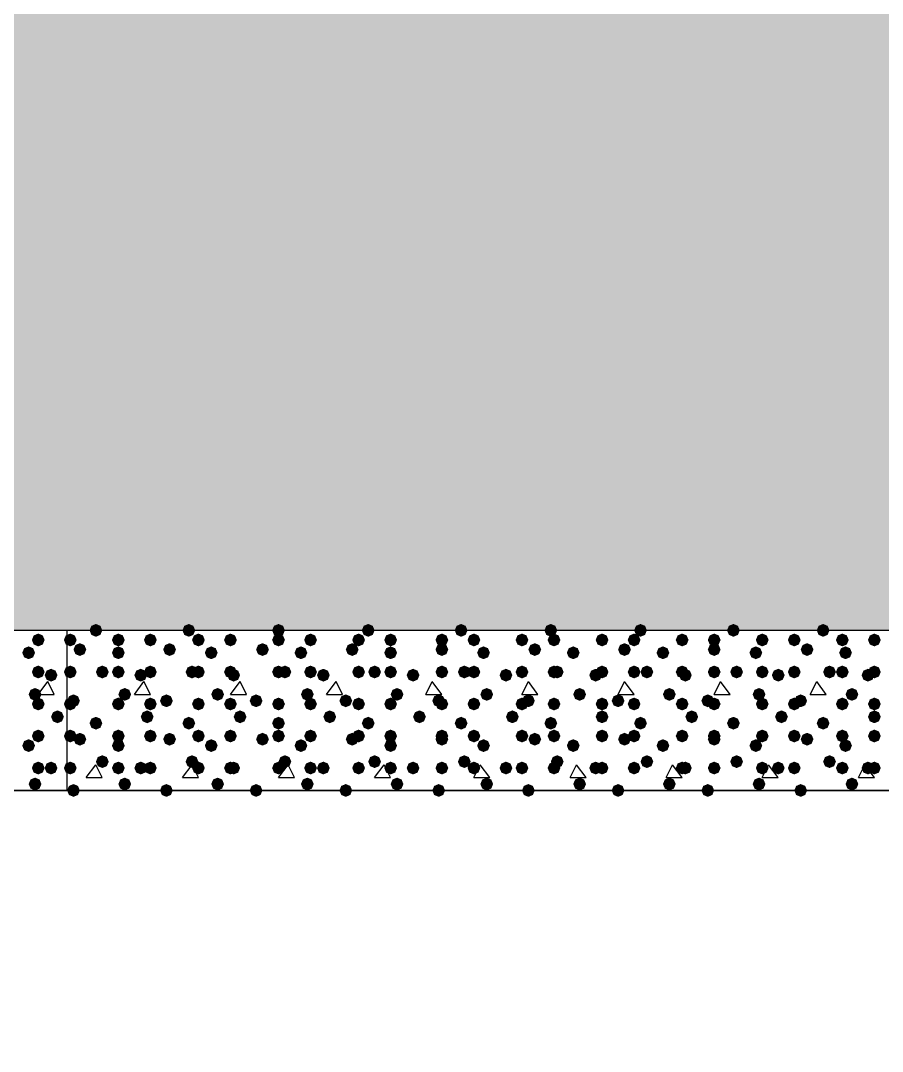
# Model space of a CAD drawing. Header units: millimetres. Extents: x 0 to 420, y 0 to 297.
# Drawn here: x 90.36 to 101.75, y 179.98 to 193.61 of the extents above; entities that cross this region are included whole.
import ezdxf

# ---------------------------------------------------------------- set-up
doc = ezdxf.new("R2010")
doc.units = ezdxf.units.MM
doc.layers.get('0').update_dxf_attribs({"linetype": 'CONTINUOUS'})

msp = doc.modelspace()

# ---------------------------------------------------------------- hatches: boundary and pattern name
at = {"true_color": 0x000008}
h = msp.add_hatch(color=0, dxfattribs=at)
h.paths.add_polyline_path([(194.775667, 204.639333), (33.401, 204.639333), (194.775667, 185.547)], flags=0)
h.paths.add_polyline_path([(33.401, 204.639333), (194.775667, 185.547), (33.401, 185.547)], flags=0)
for points in [[(91.44, 185.547), (91.415129, 185.487204), (91.355333, 185.462333), (91.295538, 185.487204), (91.270667, 185.547), (91.295537, 185.606796), (91.355333, 185.631667), (91.415129, 185.606796)], [(92.667667, 185.547), (92.642796, 185.487204), (92.583, 185.462333), (92.523204, 185.487204), (92.498333, 185.547), (92.523204, 185.606796), (92.583, 185.631667), (92.642796, 185.606796)], [(93.853, 185.547), (93.828129, 185.487204), (93.768333, 185.462333), (93.708537, 185.487204), (93.683667, 185.547), (93.708537, 185.606796), (93.768333, 185.631667), (93.828129, 185.606796)], [(95.038333, 185.547), (95.013463, 185.487204), (94.953667, 185.462333), (94.893871, 185.487204), (94.869, 185.547), (94.893871, 185.606796), (94.953667, 185.631667), (95.013462, 185.606796)], [(96.266, 185.547), (96.241129, 185.487204), (96.181333, 185.462333), (96.121537, 185.487204), (96.096667, 185.547), (96.121537, 185.606796), (96.181333, 185.631667), (96.241129, 185.606796)], [(97.451333, 185.547), (97.426463, 185.487204), (97.366667, 185.462333), (97.306871, 185.487204), (97.282, 185.547), (97.306871, 185.606796), (97.366667, 185.631667), (97.426462, 185.606796)], [(98.636667, 185.547), (98.611796, 185.487204), (98.552, 185.462333), (98.492204, 185.487204), (98.467333, 185.547), (98.492204, 185.606796), (98.552, 185.631667), (98.611796, 185.606796)], [(99.864333, 185.547), (99.839462, 185.487204), (99.779667, 185.462333), (99.719871, 185.487204), (99.695, 185.547), (99.719871, 185.606796), (99.779667, 185.631667), (99.839462, 185.606796)], [(101.049667, 185.547), (101.024796, 185.487204), (100.965, 185.462333), (100.905204, 185.487204), (100.880333, 185.547), (100.905204, 185.606796), (100.965, 185.631667), (101.024796, 185.606796)], [(91.101333, 185.42), (91.076462, 185.360204), (91.016667, 185.335333), (90.956871, 185.360204), (90.932, 185.42), (90.956871, 185.479796), (91.016667, 185.504667), (91.076462, 185.479796)], [(91.736333, 185.42), (91.711462, 185.360204), (91.651667, 185.335333), (91.591871, 185.360204), (91.567, 185.42), (91.591871, 185.479796), (91.651667, 185.504667), (91.711462, 185.479796)], [(92.159667, 185.42), (92.134796, 185.360204), (92.075, 185.335333), (92.015204, 185.360204), (91.990333, 185.42), (92.015204, 185.479796), (92.075, 185.504667), (92.134796, 185.479796)], [(92.794667, 185.42), (92.769796, 185.360204), (92.71, 185.335333), (92.650204, 185.360204), (92.625333, 185.42), (92.650204, 185.479796), (92.71, 185.504667), (92.769796, 185.479796)], [(93.218, 185.42), (93.193129, 185.360204), (93.133333, 185.335333), (93.073538, 185.360204), (93.048667, 185.42), (93.073537, 185.479796), (93.133333, 185.504667), (93.193129, 185.479796)], [(93.853, 185.42), (93.828129, 185.360204), (93.768333, 185.335333), (93.708537, 185.360204), (93.683667, 185.42), (93.708537, 185.479796), (93.768333, 185.504667), (93.828129, 185.479796)], [(94.276333, 185.42), (94.251463, 185.360204), (94.191667, 185.335333), (94.131871, 185.360204), (94.107, 185.42), (94.131871, 185.479796), (94.191667, 185.504667), (94.251462, 185.479796)], [(94.911333, 185.42), (94.886462, 185.360204), (94.826667, 185.335333), (94.766871, 185.360204), (94.742, 185.42), (94.766871, 185.479796), (94.826667, 185.504667), (94.886462, 185.479796)], [(95.334667, 185.42), (95.309796, 185.360204), (95.25, 185.335333), (95.190204, 185.360204), (95.165333, 185.42), (95.190204, 185.479796), (95.25, 185.504667), (95.309796, 185.479796)], [(96.012, 185.42), (95.987129, 185.360204), (95.927333, 185.335333), (95.867538, 185.360204), (95.842667, 185.42), (95.867537, 185.479796), (95.927333, 185.504667), (95.987129, 185.479796)], [(96.435333, 185.42), (96.410463, 185.360204), (96.350667, 185.335333), (96.290871, 185.360204), (96.266, 185.42), (96.290871, 185.479796), (96.350667, 185.504667), (96.410462, 185.479796)], [(97.070333, 185.42), (97.045463, 185.360204), (96.985667, 185.335333), (96.925871, 185.360204), (96.901, 185.42), (96.925871, 185.479796), (96.985667, 185.504667), (97.045462, 185.479796)], [(97.493667, 185.42), (97.468796, 185.360204), (97.409, 185.335333), (97.349204, 185.360204), (97.324333, 185.42), (97.349204, 185.479796), (97.409, 185.504667), (97.468796, 185.479796)], [(98.128667, 185.42), (98.103796, 185.360204), (98.044, 185.335333), (97.984204, 185.360204), (97.959333, 185.42), (97.984204, 185.479796), (98.044, 185.504667), (98.103796, 185.479796)], [(98.552, 185.42), (98.527129, 185.360204), (98.467333, 185.335333), (98.407538, 185.360204), (98.382667, 185.42), (98.407537, 185.479796), (98.467333, 185.504667), (98.527129, 185.479796)], [(99.187, 185.42), (99.162129, 185.360204), (99.102333, 185.335333), (99.042538, 185.360204), (99.017667, 185.42), (99.042537, 185.479796), (99.102333, 185.504667), (99.162129, 185.479796)], [(99.610333, 185.42), (99.585463, 185.360204), (99.525667, 185.335333), (99.465871, 185.360204), (99.441, 185.42), (99.465871, 185.479796), (99.525667, 185.504667), (99.585462, 185.479796)], [(100.245333, 185.42), (100.220463, 185.360204), (100.160667, 185.335333), (100.100871, 185.360204), (100.076, 185.42), (100.100871, 185.479796), (100.160667, 185.504667), (100.220462, 185.479796)], [(100.668667, 185.42), (100.643796, 185.360204), (100.584, 185.335333), (100.524204, 185.360204), (100.499333, 185.42), (100.524204, 185.479796), (100.584, 185.504667), (100.643796, 185.479796)], [(101.303667, 185.42), (101.278796, 185.360204), (101.219, 185.335333), (101.159204, 185.360204), (101.134333, 185.42), (101.159204, 185.479796), (101.219, 185.504667), (101.278796, 185.479796)], [(101.727, 185.42), (101.702129, 185.360204), (101.642333, 185.335333), (101.582538, 185.360204), (101.557667, 185.42), (101.582537, 185.479796), (101.642333, 185.504667), (101.702129, 185.479796)], [(91.228333, 185.293), (91.203463, 185.233204), (91.143667, 185.208333), (91.083871, 185.233204), (91.059, 185.293), (91.083871, 185.352796), (91.143667, 185.377667), (91.203462, 185.352796)], [(92.413667, 185.293), (92.388796, 185.233204), (92.329, 185.208333), (92.269204, 185.233204), (92.244333, 185.293), (92.269204, 185.352796), (92.329, 185.377667), (92.388796, 185.352796)], [(93.641333, 185.293), (93.616462, 185.233204), (93.556667, 185.208333), (93.496871, 185.233204), (93.472, 185.293), (93.496871, 185.352796), (93.556667, 185.377667), (93.616462, 185.352796)], [(94.826667, 185.293), (94.801796, 185.233204), (94.742, 185.208333), (94.682204, 185.233204), (94.657333, 185.293), (94.682204, 185.352796), (94.742, 185.377667), (94.801796, 185.352796)], [(96.012, 185.293), (95.987129, 185.233204), (95.927333, 185.208333), (95.867538, 185.233204), (95.842667, 185.293), (95.867537, 185.352796), (95.927333, 185.377667), (95.987129, 185.352796)], [(97.239667, 185.293), (97.214796, 185.233204), (97.155, 185.208333), (97.095204, 185.233204), (97.070333, 185.293), (97.095204, 185.352796), (97.155, 185.377667), (97.214796, 185.352796)], [(98.425, 185.293), (98.400129, 185.233204), (98.340333, 185.208333), (98.280538, 185.233204), (98.255667, 185.293), (98.280537, 185.352796), (98.340333, 185.377667), (98.400129, 185.352796)], [(99.610333, 185.293), (99.585463, 185.233204), (99.525667, 185.208333), (99.465871, 185.233204), (99.441, 185.293), (99.465871, 185.352796), (99.525667, 185.377667), (99.585462, 185.352796)], [(100.838, 185.293), (100.813129, 185.233204), (100.753333, 185.208333), (100.693537, 185.233204), (100.668667, 185.293), (100.693537, 185.352796), (100.753333, 185.377667), (100.813129, 185.352796)], [(91.736333, 185.250667), (91.711462, 185.190871), (91.651667, 185.166), (91.591871, 185.190871), (91.567, 185.250667), (91.591871, 185.310462), (91.651667, 185.335333), (91.711462, 185.310463)], [(92.964, 185.250667), (92.939129, 185.190871), (92.879333, 185.166), (92.819538, 185.190871), (92.794667, 185.250667), (92.819537, 185.310462), (92.879333, 185.335333), (92.939129, 185.310463)], [(94.149333, 185.250667), (94.124462, 185.190871), (94.064667, 185.166), (94.004871, 185.190871), (93.98, 185.250667), (94.004871, 185.310462), (94.064667, 185.335333), (94.124462, 185.310463)], [(95.334667, 185.250667), (95.309796, 185.190871), (95.25, 185.166), (95.190204, 185.190871), (95.165333, 185.250667), (95.190204, 185.310462), (95.25, 185.335333), (95.309796, 185.310463)], [(96.562333, 185.250667), (96.537463, 185.190871), (96.477667, 185.166), (96.417871, 185.190871), (96.393, 185.250667), (96.417871, 185.310462), (96.477667, 185.335333), (96.537462, 185.310463)], [(97.747667, 185.250667), (97.722796, 185.190871), (97.663, 185.166), (97.603204, 185.190871), (97.578333, 185.250667), (97.603204, 185.310462), (97.663, 185.335333), (97.722796, 185.310463)], [(98.933, 185.250667), (98.908129, 185.190871), (98.848333, 185.166), (98.788537, 185.190871), (98.763667, 185.250667), (98.788537, 185.310462), (98.848333, 185.335333), (98.908129, 185.310463)], [(100.160667, 185.250667), (100.135796, 185.190871), (100.076, 185.166), (100.016204, 185.190871), (99.991333, 185.250667), (100.016204, 185.310462), (100.076, 185.335333), (100.135796, 185.310463)], [(101.346, 185.250667), (101.321129, 185.190871), (101.261333, 185.166), (101.201537, 185.190871), (101.176667, 185.250667), (101.201537, 185.310462), (101.261333, 185.335333), (101.321129, 185.310463)], [(91.101333, 184.996667), (91.076462, 184.936871), (91.016667, 184.912), (90.956871, 184.936871), (90.932, 184.996667), (90.956871, 185.056462), (91.016667, 185.081333), (91.076462, 185.056463)], [(91.524667, 184.996667), (91.499796, 184.936871), (91.44, 184.912), (91.380204, 184.936871), (91.355333, 184.996667), (91.380204, 185.056462), (91.44, 185.081333), (91.499796, 185.056463)], [(91.736333, 184.996667), (91.711462, 184.936871), (91.651667, 184.912), (91.591871, 184.936871), (91.567, 184.996667), (91.591871, 185.056462), (91.651667, 185.081333), (91.711462, 185.056463)], [(92.159667, 184.996667), (92.134796, 184.936871), (92.075, 184.912), (92.015204, 184.936871), (91.990333, 184.996667), (92.015204, 185.056462), (92.075, 185.081333), (92.134796, 185.056463)], [(92.71, 184.996667), (92.685129, 184.936871), (92.625333, 184.912), (92.565538, 184.936871), (92.540667, 184.996667), (92.565537, 185.056462), (92.625333, 185.081333), (92.685129, 185.056463)], [(92.794667, 184.996667), (92.769796, 184.936871), (92.71, 184.912), (92.650204, 184.936871), (92.625333, 184.996667), (92.650204, 185.056462), (92.71, 185.081333), (92.769796, 185.056463)], [(93.218, 184.996667), (93.193129, 184.936871), (93.133333, 184.912), (93.073538, 184.936871), (93.048667, 184.996667), (93.073537, 185.056462), (93.133333, 185.081333), (93.193129, 185.056463)], [(93.853, 184.996667), (93.828129, 184.936871), (93.768333, 184.912), (93.708537, 184.936871), (93.683667, 184.996667), (93.708537, 185.056462), (93.768333, 185.081333), (93.828129, 185.056463)], [(93.937667, 184.996667), (93.912796, 184.936871), (93.853, 184.912), (93.793204, 184.936871), (93.768333, 184.996667), (93.793204, 185.056462), (93.853, 185.081333), (93.912796, 185.056463)], [(94.276333, 184.996667), (94.251463, 184.936871), (94.191667, 184.912), (94.131871, 184.936871), (94.107, 184.996667), (94.131871, 185.056462), (94.191667, 185.081333), (94.251462, 185.056463)], [(94.911333, 184.996667), (94.886462, 184.936871), (94.826667, 184.912), (94.766871, 184.936871), (94.742, 184.996667), (94.766871, 185.056462), (94.826667, 185.081333), (94.886462, 185.056463)], [(95.123, 184.996667), (95.098129, 184.936871), (95.038333, 184.912), (94.978537, 184.936871), (94.953667, 184.996667), (94.978537, 185.056462), (95.038333, 185.081333), (95.098129, 185.056463)], [(95.334667, 184.996667), (95.309796, 184.936871), (95.25, 184.912), (95.190204, 184.936871), (95.165333, 184.996667), (95.190204, 185.056462), (95.25, 185.081333), (95.309796, 185.056463)], [(96.012, 184.996667), (95.987129, 184.936871), (95.927333, 184.912), (95.867538, 184.936871), (95.842667, 184.996667), (95.867537, 185.056462), (95.927333, 185.081333), (95.987129, 185.056463)], [(96.308333, 184.996667), (96.283463, 184.936871), (96.223667, 184.912), (96.163871, 184.936871), (96.139, 184.996667), (96.163871, 185.056462), (96.223667, 185.081333), (96.283462, 185.056463)], [(96.435333, 184.996667), (96.410463, 184.936871), (96.350667, 184.912), (96.290871, 184.936871), (96.266, 184.996667), (96.290871, 185.056462), (96.350667, 185.081333), (96.410462, 185.056463)], [(97.070333, 184.996667), (97.045463, 184.936871), (96.985667, 184.912), (96.925871, 184.936871), (96.901, 184.996667), (96.925871, 185.056462), (96.985667, 185.081333), (97.045462, 185.056463)], [(97.493667, 184.996667), (97.468796, 184.936871), (97.409, 184.912), (97.349204, 184.936871), (97.324333, 184.996667), (97.349204, 185.056462), (97.409, 185.081333), (97.468796, 185.056463)], [(97.536, 184.996667), (97.511129, 184.936871), (97.451333, 184.912), (97.391537, 184.936871), (97.366667, 184.996667), (97.391537, 185.056462), (97.451333, 185.081333), (97.511129, 185.056463)], [(98.128667, 184.996667), (98.103796, 184.936871), (98.044, 184.912), (97.984204, 184.936871), (97.959333, 184.996667), (97.984204, 185.056462), (98.044, 185.081333), (98.103796, 185.056463)], [(98.552, 184.996667), (98.527129, 184.936871), (98.467333, 184.912), (98.407538, 184.936871), (98.382667, 184.996667), (98.407537, 185.056462), (98.467333, 185.081333), (98.527129, 185.056463)], [(98.721333, 184.996667), (98.696462, 184.936871), (98.636667, 184.912), (98.576871, 184.936871), (98.552, 184.996667), (98.576871, 185.056462), (98.636667, 185.081333), (98.696462, 185.056463)], [(99.187, 184.996667), (99.162129, 184.936871), (99.102333, 184.912), (99.042538, 184.936871), (99.017667, 184.996667), (99.042537, 185.056462), (99.102333, 185.081333), (99.162129, 185.056463)], [(99.610333, 184.996667), (99.585463, 184.936871), (99.525667, 184.912), (99.465871, 184.936871), (99.441, 184.996667), (99.465871, 185.056462), (99.525667, 185.081333), (99.585462, 185.056463)], [(99.906667, 184.996667), (99.881796, 184.936871), (99.822, 184.912), (99.762204, 184.936871), (99.737333, 184.996667), (99.762204, 185.056462), (99.822, 185.081333), (99.881796, 185.056463)], [(100.245333, 184.996667), (100.220463, 184.936871), (100.160667, 184.912), (100.100871, 184.936871), (100.076, 184.996667), (100.100871, 185.056462), (100.160667, 185.081333), (100.220462, 185.056463)], [(100.668667, 184.996667), (100.643796, 184.936871), (100.584, 184.912), (100.524204, 184.936871), (100.499333, 184.996667), (100.524204, 185.056462), (100.584, 185.081333), (100.643796, 185.056463)], [(101.134333, 184.996667), (101.109462, 184.936871), (101.049667, 184.912), (100.989871, 184.936871), (100.965, 184.996667), (100.989871, 185.056462), (101.049667, 185.081333), (101.109462, 185.056463)], [(101.303667, 184.996667), (101.278796, 184.936871), (101.219, 184.912), (101.159204, 184.936871), (101.134333, 184.996667), (101.159204, 185.056462), (101.219, 185.081333), (101.278796, 185.056463)], [(101.727, 184.996667), (101.702129, 184.936871), (101.642333, 184.912), (101.582538, 184.936871), (101.557667, 184.996667), (101.582537, 185.056462), (101.642333, 185.081333), (101.702129, 185.056463)], [(92.032667, 184.954333), (92.007796, 184.894537), (91.948, 184.869667), (91.888204, 184.894537), (91.863333, 184.954333), (91.888204, 185.014129), (91.948, 185.039), (92.007796, 185.014129)], [(93.260333, 184.954333), (93.235463, 184.894537), (93.175667, 184.869667), (93.115871, 184.894537), (93.091, 184.954333), (93.115871, 185.014129), (93.175667, 185.039), (93.235462, 185.014129)], [(94.445667, 184.954333), (94.420796, 184.894537), (94.361, 184.869667), (94.301204, 184.894537), (94.276333, 184.954333), (94.301204, 185.014129), (94.361, 185.039), (94.420796, 185.014129)], [(95.631, 184.954333), (95.606129, 184.894537), (95.546333, 184.869667), (95.486537, 184.894537), (95.461667, 184.954333), (95.486537, 185.014129), (95.546333, 185.039), (95.606129, 185.014129)], [(96.858667, 184.954333), (96.833796, 184.894537), (96.774, 184.869667), (96.714204, 184.894537), (96.689333, 184.954333), (96.714204, 185.014129), (96.774, 185.039), (96.833796, 185.014129)], [(98.044, 184.954333), (98.019129, 184.894537), (97.959333, 184.869667), (97.899538, 184.894537), (97.874667, 184.954333), (97.899537, 185.014129), (97.959333, 185.039), (98.019129, 185.014129)], [(99.229333, 184.954333), (99.204462, 184.894537), (99.144667, 184.869667), (99.084871, 184.894537), (99.06, 184.954333), (99.084871, 185.014129), (99.144667, 185.039), (99.204462, 185.014129)], [(100.457, 184.954333), (100.432129, 184.894537), (100.372333, 184.869667), (100.312538, 184.894537), (100.287667, 184.954333), (100.312537, 185.014129), (100.372333, 185.039), (100.432129, 185.014129)], [(101.642333, 184.954333), (101.617463, 184.894537), (101.557667, 184.869667), (101.497871, 184.894537), (101.473, 184.954333), (101.497871, 185.014129), (101.557667, 185.039), (101.617462, 185.014129)], [(91.143667, 184.615667), (91.118796, 184.555871), (91.059, 184.531), (90.999204, 184.555871), (90.974333, 184.615667), (90.999204, 184.675462), (91.059, 184.700333), (91.118796, 184.675463)], [(91.821, 184.700333), (91.796129, 184.640537), (91.736333, 184.615667), (91.676537, 184.640537), (91.651667, 184.700333), (91.676537, 184.760129), (91.736333, 184.785), (91.796129, 184.760129)], [(92.371333, 184.615667), (92.346463, 184.555871), (92.286667, 184.531), (92.226871, 184.555871), (92.202, 184.615667), (92.226871, 184.675462), (92.286667, 184.700333), (92.346462, 184.675463)], [(93.048667, 184.700333), (93.023796, 184.640537), (92.964, 184.615667), (92.904204, 184.640537), (92.879333, 184.700333), (92.904204, 184.760129), (92.964, 184.785), (93.023796, 184.760129)], [(93.556667, 184.615667), (93.531796, 184.555871), (93.472, 184.531), (93.412204, 184.555871), (93.387333, 184.615667), (93.412204, 184.675462), (93.472, 184.700333), (93.531796, 184.675463)], [(94.234, 184.700333), (94.209129, 184.640537), (94.149333, 184.615667), (94.089538, 184.640537), (94.064667, 184.700333), (94.089537, 184.760129), (94.149333, 184.785), (94.209129, 184.760129)], [(94.742, 184.615667), (94.717129, 184.555871), (94.657333, 184.531), (94.597538, 184.555871), (94.572667, 184.615667), (94.597537, 184.675462), (94.657333, 184.700333), (94.717129, 184.675463)], [(95.419333, 184.700333), (95.394462, 184.640537), (95.334667, 184.615667), (95.274871, 184.640537), (95.25, 184.700333), (95.274871, 184.760129), (95.334667, 184.785), (95.394462, 184.760129)], [(95.969667, 184.615667), (95.944796, 184.555871), (95.885, 184.531), (95.825204, 184.555871), (95.800333, 184.615667), (95.825204, 184.675462), (95.885, 184.700333), (95.944796, 184.675463)], [(96.604667, 184.700333), (96.579796, 184.640537), (96.52, 184.615667), (96.460204, 184.640537), (96.435333, 184.700333), (96.460204, 184.760129), (96.52, 184.785), (96.579796, 184.760129)], [(97.155, 184.615667), (97.130129, 184.555871), (97.070333, 184.531), (97.010538, 184.555871), (96.985667, 184.615667), (97.010537, 184.675462), (97.070333, 184.700333), (97.130129, 184.675463)], [(97.832333, 184.700333), (97.807463, 184.640537), (97.747667, 184.615667), (97.687871, 184.640537), (97.663, 184.700333), (97.687871, 184.760129), (97.747667, 184.785), (97.807462, 184.760129)], [(98.340333, 184.615667), (98.315463, 184.555871), (98.255667, 184.531), (98.195871, 184.555871), (98.171, 184.615667), (98.195871, 184.675462), (98.255667, 184.700333), (98.315462, 184.675463)], [(99.017667, 184.700333), (98.992796, 184.640537), (98.933, 184.615667), (98.873204, 184.640537), (98.848333, 184.700333), (98.873204, 184.760129), (98.933, 184.785), (98.992796, 184.760129)], [(99.525667, 184.615667), (99.500796, 184.555871), (99.441, 184.531), (99.381204, 184.555871), (99.356333, 184.615667), (99.381204, 184.675462), (99.441, 184.700333), (99.500796, 184.675463)], [(100.203, 184.700333), (100.178129, 184.640537), (100.118333, 184.615667), (100.058538, 184.640537), (100.033667, 184.700333), (100.058537, 184.760129), (100.118333, 184.785), (100.178129, 184.760129)], [(100.753333, 184.615667), (100.728463, 184.555871), (100.668667, 184.531), (100.608871, 184.555871), (100.584, 184.615667), (100.608871, 184.675462), (100.668667, 184.700333), (100.728462, 184.675463)], [(101.430667, 184.700333), (101.405796, 184.640537), (101.346, 184.615667), (101.286204, 184.640537), (101.261333, 184.700333), (101.286204, 184.760129), (101.346, 184.785), (101.405796, 184.760129)], [(91.101333, 184.573333), (91.076462, 184.513537), (91.016667, 184.488667), (90.956871, 184.513537), (90.932, 184.573333), (90.956871, 184.633129), (91.016667, 184.658), (91.076462, 184.633129)], [(91.736333, 184.573333), (91.711462, 184.513537), (91.651667, 184.488667), (91.591871, 184.513537), (91.567, 184.573333), (91.591871, 184.633129), (91.651667, 184.658), (91.711462, 184.633129)], [(92.159667, 184.573333), (92.134796, 184.513537), (92.075, 184.488667), (92.015204, 184.513537), (91.990333, 184.573333), (92.015204, 184.633129), (92.075, 184.658), (92.134796, 184.633129)], [(92.794667, 184.573333), (92.769796, 184.513537), (92.71, 184.488667), (92.650204, 184.513537), (92.625333, 184.573333), (92.650204, 184.633129), (92.71, 184.658), (92.769796, 184.633129)], [(93.218, 184.573333), (93.193129, 184.513537), (93.133333, 184.488667), (93.073538, 184.513537), (93.048667, 184.573333), (93.073537, 184.633129), (93.133333, 184.658), (93.193129, 184.633129)], [(93.853, 184.573333), (93.828129, 184.513537), (93.768333, 184.488667), (93.708537, 184.513537), (93.683667, 184.573333), (93.708537, 184.633129), (93.768333, 184.658), (93.828129, 184.633129)], [(94.276333, 184.573333), (94.251463, 184.513537), (94.191667, 184.488667), (94.131871, 184.513537), (94.107, 184.573333), (94.131871, 184.633129), (94.191667, 184.658), (94.251462, 184.633129)], [(94.911333, 184.573333), (94.886462, 184.513537), (94.826667, 184.488667), (94.766871, 184.513537), (94.742, 184.573333), (94.766871, 184.633129), (94.826667, 184.658), (94.886462, 184.633129)], [(95.334667, 184.573333), (95.309796, 184.513537), (95.25, 184.488667), (95.190204, 184.513537), (95.165333, 184.573333), (95.190204, 184.633129), (95.25, 184.658), (95.309796, 184.633129)], [(96.012, 184.573333), (95.987129, 184.513537), (95.927333, 184.488667), (95.867538, 184.513537), (95.842667, 184.573333), (95.867537, 184.633129), (95.927333, 184.658), (95.987129, 184.633129)], [(96.435333, 184.573333), (96.410463, 184.513537), (96.350667, 184.488667), (96.290871, 184.513537), (96.266, 184.573333), (96.290871, 184.633129), (96.350667, 184.658), (96.410462, 184.633129)], [(97.070333, 184.573333), (97.045463, 184.513537), (96.985667, 184.488667), (96.925871, 184.513537), (96.901, 184.573333), (96.925871, 184.633129), (96.985667, 184.658), (97.045462, 184.633129)], [(97.493667, 184.573333), (97.468796, 184.513537), (97.409, 184.488667), (97.349204, 184.513537), (97.324333, 184.573333), (97.349204, 184.633129), (97.409, 184.658), (97.468796, 184.633129)], [(98.128667, 184.573333), (98.103796, 184.513537), (98.044, 184.488667), (97.984204, 184.513537), (97.959333, 184.573333), (97.984204, 184.633129), (98.044, 184.658), (98.103796, 184.633129)], [(98.552, 184.573333), (98.527129, 184.513537), (98.467333, 184.488667), (98.407538, 184.513537), (98.382667, 184.573333), (98.407537, 184.633129), (98.467333, 184.658), (98.527129, 184.633129)], [(99.187, 184.573333), (99.162129, 184.513537), (99.102333, 184.488667), (99.042538, 184.513537), (99.017667, 184.573333), (99.042537, 184.633129), (99.102333, 184.658), (99.162129, 184.633129)], [(99.610333, 184.573333), (99.585463, 184.513537), (99.525667, 184.488667), (99.465871, 184.513537), (99.441, 184.573333), (99.465871, 184.633129), (99.525667, 184.658), (99.585462, 184.633129)], [(100.245333, 184.573333), (100.220463, 184.513537), (100.160667, 184.488667), (100.100871, 184.513537), (100.076, 184.573333), (100.100871, 184.633129), (100.160667, 184.658), (100.220462, 184.633129)], [(100.668667, 184.573333), (100.643796, 184.513537), (100.584, 184.488667), (100.524204, 184.513537), (100.499333, 184.573333), (100.524204, 184.633129), (100.584, 184.658), (100.643796, 184.633129)], [(101.303667, 184.573333), (101.278796, 184.513537), (101.219, 184.488667), (101.159204, 184.513537), (101.134333, 184.573333), (101.159204, 184.633129), (101.219, 184.658), (101.278796, 184.633129)], [(101.727, 184.573333), (101.702129, 184.513537), (101.642333, 184.488667), (101.582538, 184.513537), (101.557667, 184.573333), (101.582537, 184.633129), (101.642333, 184.658), (101.702129, 184.633129)], [(91.44, 184.319333), (91.415129, 184.259537), (91.355333, 184.234667), (91.295538, 184.259537), (91.270667, 184.319333), (91.295537, 184.379129), (91.355333, 184.404), (91.415129, 184.379129)], [(92.117333, 184.404), (92.092463, 184.344204), (92.032667, 184.319333), (91.972871, 184.344204), (91.948, 184.404), (91.972871, 184.463796), (92.032667, 184.488667), (92.092462, 184.463796)], [(92.667667, 184.319333), (92.642796, 184.259537), (92.583, 184.234667), (92.523204, 184.259537), (92.498333, 184.319333), (92.523204, 184.379129), (92.583, 184.404), (92.642796, 184.379129)], [(93.345, 184.404), (93.320129, 184.344204), (93.260333, 184.319333), (93.200538, 184.344204), (93.175667, 184.404), (93.200537, 184.463796), (93.260333, 184.488667), (93.320129, 184.463796)], [(93.853, 184.319333), (93.828129, 184.259537), (93.768333, 184.234667), (93.708537, 184.259537), (93.683667, 184.319333), (93.708537, 184.379129), (93.768333, 184.404), (93.828129, 184.379129)], [(94.530333, 184.404), (94.505463, 184.344204), (94.445667, 184.319333), (94.385871, 184.344204), (94.361, 184.404), (94.385871, 184.463796), (94.445667, 184.488667), (94.505462, 184.463796)], [(95.038333, 184.319333), (95.013463, 184.259537), (94.953667, 184.234667), (94.893871, 184.259537), (94.869, 184.319333), (94.893871, 184.379129), (94.953667, 184.404), (95.013462, 184.379129)], [(95.715667, 184.404), (95.690796, 184.344204), (95.631, 184.319333), (95.571204, 184.344204), (95.546333, 184.404), (95.571204, 184.463796), (95.631, 184.488667), (95.690796, 184.463796)], [(96.266, 184.319333), (96.241129, 184.259537), (96.181333, 184.234667), (96.121537, 184.259537), (96.096667, 184.319333), (96.121537, 184.379129), (96.181333, 184.404), (96.241129, 184.379129)], [(96.943333, 184.404), (96.918463, 184.344204), (96.858667, 184.319333), (96.798871, 184.344204), (96.774, 184.404), (96.798871, 184.463796), (96.858667, 184.488667), (96.918462, 184.463796)], [(97.451333, 184.319333), (97.426463, 184.259537), (97.366667, 184.234667), (97.306871, 184.259537), (97.282, 184.319333), (97.306871, 184.379129), (97.366667, 184.404), (97.426462, 184.379129)], [(98.128667, 184.404), (98.103796, 184.344204), (98.044, 184.319333), (97.984204, 184.344204), (97.959333, 184.404), (97.984204, 184.463796), (98.044, 184.488667), (98.103796, 184.463796)], [(98.636667, 184.319333), (98.611796, 184.259537), (98.552, 184.234667), (98.492204, 184.259537), (98.467333, 184.319333), (98.492204, 184.379129), (98.552, 184.404), (98.611796, 184.379129)], [(99.314, 184.404), (99.289129, 184.344204), (99.229333, 184.319333), (99.169538, 184.344204), (99.144667, 184.404), (99.169537, 184.463796), (99.229333, 184.488667), (99.289129, 184.463796)], [(99.864333, 184.319333), (99.839462, 184.259537), (99.779667, 184.234667), (99.719871, 184.259537), (99.695, 184.319333), (99.719871, 184.379129), (99.779667, 184.404), (99.839462, 184.379129)], [(100.499333, 184.404), (100.474462, 184.344204), (100.414667, 184.319333), (100.354871, 184.344204), (100.33, 184.404), (100.354871, 184.463796), (100.414667, 184.488667), (100.474462, 184.463796)], [(101.049667, 184.319333), (101.024796, 184.259537), (100.965, 184.234667), (100.905204, 184.259537), (100.880333, 184.319333), (100.905204, 184.379129), (100.965, 184.404), (101.024796, 184.379129)], [(101.727, 184.404), (101.702129, 184.344204), (101.642333, 184.319333), (101.582538, 184.344204), (101.557667, 184.404), (101.582537, 184.463796), (101.642333, 184.488667), (101.702129, 184.463796)], [(91.101333, 184.15), (91.076462, 184.090204), (91.016667, 184.065333), (90.956871, 184.090204), (90.932, 184.15), (90.956871, 184.209796), (91.016667, 184.234667), (91.076462, 184.209796)], [(91.228333, 184.107667), (91.203463, 184.047871), (91.143667, 184.023), (91.083871, 184.047871), (91.059, 184.107667), (91.083871, 184.167462), (91.143667, 184.192333), (91.203462, 184.167463)], [(91.736333, 184.15), (91.711462, 184.090204), (91.651667, 184.065333), (91.591871, 184.090204), (91.567, 184.15), (91.591871, 184.209796), (91.651667, 184.234667), (91.711462, 184.209796)], [(92.159667, 184.15), (92.134796, 184.090204), (92.075, 184.065333), (92.015204, 184.090204), (91.990333, 184.15), (92.015204, 184.209796), (92.075, 184.234667), (92.134796, 184.209796)], [(92.413667, 184.107667), (92.388796, 184.047871), (92.329, 184.023), (92.269204, 184.047871), (92.244333, 184.107667), (92.269204, 184.167462), (92.329, 184.192333), (92.388796, 184.167463)], [(92.794667, 184.15), (92.769796, 184.090204), (92.71, 184.065333), (92.650204, 184.090204), (92.625333, 184.15), (92.650204, 184.209796), (92.71, 184.234667), (92.769796, 184.209796)], [(93.218, 184.15), (93.193129, 184.090204), (93.133333, 184.065333), (93.073538, 184.090204), (93.048667, 184.15), (93.073537, 184.209796), (93.133333, 184.234667), (93.193129, 184.209796)], [(93.641333, 184.107667), (93.616462, 184.047871), (93.556667, 184.023), (93.496871, 184.047871), (93.472, 184.107667), (93.496871, 184.167462), (93.556667, 184.192333), (93.616462, 184.167463)], [(93.853, 184.15), (93.828129, 184.090204), (93.768333, 184.065333), (93.708537, 184.090204), (93.683667, 184.15), (93.708537, 184.209796), (93.768333, 184.234667), (93.828129, 184.209796)], [(94.276333, 184.15), (94.251463, 184.090204), (94.191667, 184.065333), (94.131871, 184.090204), (94.107, 184.15), (94.131871, 184.209796), (94.191667, 184.234667), (94.251462, 184.209796)], [(94.826667, 184.107667), (94.801796, 184.047871), (94.742, 184.023), (94.682204, 184.047871), (94.657333, 184.107667), (94.682204, 184.167462), (94.742, 184.192333), (94.801796, 184.167463)], [(94.911333, 184.15), (94.886462, 184.090204), (94.826667, 184.065333), (94.766871, 184.090204), (94.742, 184.15), (94.766871, 184.209796), (94.826667, 184.234667), (94.886462, 184.209796)], [(95.334667, 184.15), (95.309796, 184.090204), (95.25, 184.065333), (95.190204, 184.090204), (95.165333, 184.15), (95.190204, 184.209796), (95.25, 184.234667), (95.309796, 184.209796)], [(96.012, 184.15), (95.987129, 184.090204), (95.927333, 184.065333), (95.867538, 184.090204), (95.842667, 184.15), (95.867537, 184.209796), (95.927333, 184.234667), (95.987129, 184.209796)], [(96.012, 184.107667), (95.987129, 184.047871), (95.927333, 184.023), (95.867538, 184.047871), (95.842667, 184.107667), (95.867537, 184.167462), (95.927333, 184.192333), (95.987129, 184.167463)], [(96.435333, 184.15), (96.410463, 184.090204), (96.350667, 184.065333), (96.290871, 184.090204), (96.266, 184.15), (96.290871, 184.209796), (96.350667, 184.234667), (96.410462, 184.209796)], [(97.070333, 184.15), (97.045463, 184.090204), (96.985667, 184.065333), (96.925871, 184.090204), (96.901, 184.15), (96.925871, 184.209796), (96.985667, 184.234667), (97.045462, 184.209796)], [(97.239667, 184.107667), (97.214796, 184.047871), (97.155, 184.023), (97.095204, 184.047871), (97.070333, 184.107667), (97.095204, 184.167462), (97.155, 184.192333), (97.214796, 184.167463)], [(97.493667, 184.15), (97.468796, 184.090204), (97.409, 184.065333), (97.349204, 184.090204), (97.324333, 184.15), (97.349204, 184.209796), (97.409, 184.234667), (97.468796, 184.209796)], [(98.128667, 184.15), (98.103796, 184.090204), (98.044, 184.065333), (97.984204, 184.090204), (97.959333, 184.15), (97.984204, 184.209796), (98.044, 184.234667), (98.103796, 184.209796)], [(98.425, 184.107667), (98.400129, 184.047871), (98.340333, 184.023), (98.280538, 184.047871), (98.255667, 184.107667), (98.280537, 184.167462), (98.340333, 184.192333), (98.400129, 184.167463)], [(98.552, 184.15), (98.527129, 184.090204), (98.467333, 184.065333), (98.407538, 184.090204), (98.382667, 184.15), (98.407537, 184.209796), (98.467333, 184.234667), (98.527129, 184.209796)], [(99.187, 184.15), (99.162129, 184.090204), (99.102333, 184.065333), (99.042538, 184.090204), (99.017667, 184.15), (99.042537, 184.209796), (99.102333, 184.234667), (99.162129, 184.209796)], [(99.610333, 184.15), (99.585463, 184.090204), (99.525667, 184.065333), (99.465871, 184.090204), (99.441, 184.15), (99.465871, 184.209796), (99.525667, 184.234667), (99.585462, 184.209796)], [(99.610333, 184.107667), (99.585463, 184.047871), (99.525667, 184.023), (99.465871, 184.047871), (99.441, 184.107667), (99.465871, 184.167462), (99.525667, 184.192333), (99.585462, 184.167463)], [(100.245333, 184.15), (100.220463, 184.090204), (100.160667, 184.065333), (100.100871, 184.090204), (100.076, 184.15), (100.100871, 184.209796), (100.160667, 184.234667), (100.220462, 184.209796)], [(100.668667, 184.15), (100.643796, 184.090204), (100.584, 184.065333), (100.524204, 184.090204), (100.499333, 184.15), (100.524204, 184.209796), (100.584, 184.234667), (100.643796, 184.209796)], [(100.838, 184.107667), (100.813129, 184.047871), (100.753333, 184.023), (100.693537, 184.047871), (100.668667, 184.107667), (100.693537, 184.167462), (100.753333, 184.192333), (100.813129, 184.167463)], [(101.303667, 184.15), (101.278796, 184.090204), (101.219, 184.065333), (101.159204, 184.090204), (101.134333, 184.15), (101.159204, 184.209796), (101.219, 184.234667), (101.278796, 184.209796)], [(101.727, 184.15), (101.702129, 184.090204), (101.642333, 184.065333), (101.582538, 184.090204), (101.557667, 184.15), (101.582537, 184.209796), (101.642333, 184.234667), (101.702129, 184.209796)], [(91.736333, 184.023), (91.711462, 183.963204), (91.651667, 183.938333), (91.591871, 183.963204), (91.567, 184.023), (91.591871, 184.082796), (91.651667, 184.107667), (91.711462, 184.082796)], [(92.964, 184.023), (92.939129, 183.963204), (92.879333, 183.938333), (92.819538, 183.963204), (92.794667, 184.023), (92.819537, 184.082796), (92.879333, 184.107667), (92.939129, 184.082796)], [(94.149333, 184.023), (94.124462, 183.963204), (94.064667, 183.938333), (94.004871, 183.963204), (93.98, 184.023), (94.004871, 184.082796), (94.064667, 184.107667), (94.124462, 184.082796)], [(95.334667, 184.023), (95.309796, 183.963204), (95.25, 183.938333), (95.190204, 183.963204), (95.165333, 184.023), (95.190204, 184.082796), (95.25, 184.107667), (95.309796, 184.082796)], [(96.562333, 184.023), (96.537463, 183.963204), (96.477667, 183.938333), (96.417871, 183.963204), (96.393, 184.023), (96.417871, 184.082796), (96.477667, 184.107667), (96.537462, 184.082796)], [(97.747667, 184.023), (97.722796, 183.963204), (97.663, 183.938333), (97.603204, 183.963204), (97.578333, 184.023), (97.603204, 184.082796), (97.663, 184.107667), (97.722796, 184.082796)], [(98.933, 184.023), (98.908129, 183.963204), (98.848333, 183.938333), (98.788537, 183.963204), (98.763667, 184.023), (98.788537, 184.082796), (98.848333, 184.107667), (98.908129, 184.082796)], [(100.160667, 184.023), (100.135796, 183.963204), (100.076, 183.938333), (100.016204, 183.963204), (99.991333, 184.023), (100.016204, 184.082796), (100.076, 184.107667), (100.135796, 184.082796)], [(101.346, 184.023), (101.321129, 183.963204), (101.261333, 183.938333), (101.201537, 183.963204), (101.176667, 184.023), (101.201537, 184.082796), (101.261333, 184.107667), (101.321129, 184.082796)], [(91.524667, 183.811333), (91.499796, 183.751537), (91.44, 183.726667), (91.380204, 183.751537), (91.355333, 183.811333), (91.380204, 183.871129), (91.44, 183.896), (91.499796, 183.871129)], [(92.71, 183.811333), (92.685129, 183.751537), (92.625333, 183.726667), (92.565538, 183.751537), (92.540667, 183.811333), (92.565537, 183.871129), (92.625333, 183.896), (92.685129, 183.871129)], [(93.937667, 183.811333), (93.912796, 183.751537), (93.853, 183.726667), (93.793204, 183.751537), (93.768333, 183.811333), (93.793204, 183.871129), (93.853, 183.896), (93.912796, 183.871129)], [(95.123, 183.811333), (95.098129, 183.751537), (95.038333, 183.726667), (94.978537, 183.751537), (94.953667, 183.811333), (94.978537, 183.871129), (95.038333, 183.896), (95.098129, 183.871129)], [(96.308333, 183.811333), (96.283463, 183.751537), (96.223667, 183.726667), (96.163871, 183.751537), (96.139, 183.811333), (96.163871, 183.871129), (96.223667, 183.896), (96.283462, 183.871129)], [(97.536, 183.811333), (97.511129, 183.751537), (97.451333, 183.726667), (97.391537, 183.751537), (97.366667, 183.811333), (97.391537, 183.871129), (97.451333, 183.896), (97.511129, 183.871129)], [(98.721333, 183.811333), (98.696462, 183.751537), (98.636667, 183.726667), (98.576871, 183.751537), (98.552, 183.811333), (98.576871, 183.871129), (98.636667, 183.896), (98.696462, 183.871129)], [(99.906667, 183.811333), (99.881796, 183.751537), (99.822, 183.726667), (99.762204, 183.751537), (99.737333, 183.811333), (99.762204, 183.871129), (99.822, 183.896), (99.881796, 183.871129)], [(101.134333, 183.811333), (101.109462, 183.751537), (101.049667, 183.726667), (100.989871, 183.751537), (100.965, 183.811333), (100.989871, 183.871129), (101.049667, 183.896), (101.109462, 183.871129)], [(91.101333, 183.726667), (91.076462, 183.666871), (91.016667, 183.642), (90.956871, 183.666871), (90.932, 183.726667), (90.956871, 183.786462), (91.016667, 183.811333), (91.076462, 183.786463)], [(91.736333, 183.726667), (91.711462, 183.666871), (91.651667, 183.642), (91.591871, 183.666871), (91.567, 183.726667), (91.591871, 183.786462), (91.651667, 183.811333), (91.711462, 183.786463)], [(92.032667, 183.726667), (92.007796, 183.666871), (91.948, 183.642), (91.888204, 183.666871), (91.863333, 183.726667), (91.888204, 183.786462), (91.948, 183.811333), (92.007796, 183.786463)], [(92.159667, 183.726667), (92.134796, 183.666871), (92.075, 183.642), (92.015204, 183.666871), (91.990333, 183.726667), (92.015204, 183.786462), (92.075, 183.811333), (92.134796, 183.786463)], [(92.794667, 183.726667), (92.769796, 183.666871), (92.71, 183.642), (92.650204, 183.666871), (92.625333, 183.726667), (92.650204, 183.786462), (92.71, 183.811333), (92.769796, 183.786463)], [(93.218, 183.726667), (93.193129, 183.666871), (93.133333, 183.642), (93.073538, 183.666871), (93.048667, 183.726667), (93.073537, 183.786462), (93.133333, 183.811333), (93.193129, 183.786463)], [(93.260333, 183.726667), (93.235463, 183.666871), (93.175667, 183.642), (93.115871, 183.666871), (93.091, 183.726667), (93.115871, 183.786462), (93.175667, 183.811333), (93.235462, 183.786463)], [(93.853, 183.726667), (93.828129, 183.666871), (93.768333, 183.642), (93.708537, 183.666871), (93.683667, 183.726667), (93.708537, 183.786462), (93.768333, 183.811333), (93.828129, 183.786463)], [(94.276333, 183.726667), (94.251463, 183.666871), (94.191667, 183.642), (94.131871, 183.666871), (94.107, 183.726667), (94.131871, 183.786462), (94.191667, 183.811333), (94.251462, 183.786463)], [(94.445667, 183.726667), (94.420796, 183.666871), (94.361, 183.642), (94.301204, 183.666871), (94.276333, 183.726667), (94.301204, 183.786462), (94.361, 183.811333), (94.420796, 183.786463)], [(94.911333, 183.726667), (94.886462, 183.666871), (94.826667, 183.642), (94.766871, 183.666871), (94.742, 183.726667), (94.766871, 183.786462), (94.826667, 183.811333), (94.886462, 183.786463)], [(95.334667, 183.726667), (95.309796, 183.666871), (95.25, 183.642), (95.190204, 183.666871), (95.165333, 183.726667), (95.190204, 183.786462), (95.25, 183.811333), (95.309796, 183.786463)], [(95.631, 183.726667), (95.606129, 183.666871), (95.546333, 183.642), (95.486537, 183.666871), (95.461667, 183.726667), (95.486537, 183.786462), (95.546333, 183.811333), (95.606129, 183.786463)], [(96.012, 183.726667), (95.987129, 183.666871), (95.927333, 183.642), (95.867538, 183.666871), (95.842667, 183.726667), (95.867537, 183.786462), (95.927333, 183.811333), (95.987129, 183.786463)], [(96.435333, 183.726667), (96.410463, 183.666871), (96.350667, 183.642), (96.290871, 183.666871), (96.266, 183.726667), (96.290871, 183.786462), (96.350667, 183.811333), (96.410462, 183.786463)], [(96.858667, 183.726667), (96.833796, 183.666871), (96.774, 183.642), (96.714204, 183.666871), (96.689333, 183.726667), (96.714204, 183.786462), (96.774, 183.811333), (96.833796, 183.786463)], [(97.070333, 183.726667), (97.045463, 183.666871), (96.985667, 183.642), (96.925871, 183.666871), (96.901, 183.726667), (96.925871, 183.786462), (96.985667, 183.811333), (97.045462, 183.786463)], [(97.493667, 183.726667), (97.468796, 183.666871), (97.409, 183.642), (97.349204, 183.666871), (97.324333, 183.726667), (97.349204, 183.786462), (97.409, 183.811333), (97.468796, 183.786463)], [(98.044, 183.726667), (98.019129, 183.666871), (97.959333, 183.642), (97.899538, 183.666871), (97.874667, 183.726667), (97.899537, 183.786462), (97.959333, 183.811333), (98.019129, 183.786463)], [(98.128667, 183.726667), (98.103796, 183.666871), (98.044, 183.642), (97.984204, 183.666871), (97.959333, 183.726667), (97.984204, 183.786462), (98.044, 183.811333), (98.103796, 183.786463)], [(98.552, 183.726667), (98.527129, 183.666871), (98.467333, 183.642), (98.407538, 183.666871), (98.382667, 183.726667), (98.407537, 183.786462), (98.467333, 183.811333), (98.527129, 183.786463)], [(99.187, 183.726667), (99.162129, 183.666871), (99.102333, 183.642), (99.042538, 183.666871), (99.017667, 183.726667), (99.042537, 183.786462), (99.102333, 183.811333), (99.162129, 183.786463)], [(99.229333, 183.726667), (99.204462, 183.666871), (99.144667, 183.642), (99.084871, 183.666871), (99.06, 183.726667), (99.084871, 183.786462), (99.144667, 183.811333), (99.204462, 183.786463)], [(99.610333, 183.726667), (99.585463, 183.666871), (99.525667, 183.642), (99.465871, 183.666871), (99.441, 183.726667), (99.465871, 183.786462), (99.525667, 183.811333), (99.585462, 183.786463)], [(100.245333, 183.726667), (100.220463, 183.666871), (100.160667, 183.642), (100.100871, 183.666871), (100.076, 183.726667), (100.100871, 183.786462), (100.160667, 183.811333), (100.220462, 183.786463)], [(100.457, 183.726667), (100.432129, 183.666871), (100.372333, 183.642), (100.312538, 183.666871), (100.287667, 183.726667), (100.312537, 183.786462), (100.372333, 183.811333), (100.432129, 183.786463)], [(100.668667, 183.726667), (100.643796, 183.666871), (100.584, 183.642), (100.524204, 183.666871), (100.499333, 183.726667), (100.524204, 183.786462), (100.584, 183.811333), (100.643796, 183.786463)], [(101.303667, 183.726667), (101.278796, 183.666871), (101.219, 183.642), (101.159204, 183.666871), (101.134333, 183.726667), (101.159204, 183.786462), (101.219, 183.811333), (101.278796, 183.786463)], [(101.642333, 183.726667), (101.617463, 183.666871), (101.557667, 183.642), (101.497871, 183.666871), (101.473, 183.726667), (101.497871, 183.786462), (101.557667, 183.811333), (101.617462, 183.786463)], [(101.727, 183.726667), (101.702129, 183.666871), (101.642333, 183.642), (101.582538, 183.666871), (101.557667, 183.726667), (101.582537, 183.786462), (101.642333, 183.811333), (101.702129, 183.786463)], [(91.821, 183.515), (91.796129, 183.455204), (91.736333, 183.430333), (91.676537, 183.455204), (91.651667, 183.515), (91.676537, 183.574796), (91.736333, 183.599667), (91.796129, 183.574796)], [(93.048667, 183.515), (93.023796, 183.455204), (92.964, 183.430333), (92.904204, 183.455204), (92.879333, 183.515), (92.904204, 183.574796), (92.964, 183.599667), (93.023796, 183.574796)], [(94.234, 183.515), (94.209129, 183.455204), (94.149333, 183.430333), (94.089538, 183.455204), (94.064667, 183.515), (94.089537, 183.574796), (94.149333, 183.599667), (94.209129, 183.574796)], [(95.419333, 183.515), (95.394462, 183.455204), (95.334667, 183.430333), (95.274871, 183.455204), (95.25, 183.515), (95.274871, 183.574796), (95.334667, 183.599667), (95.394462, 183.574796)], [(96.604667, 183.515), (96.579796, 183.455204), (96.52, 183.430333), (96.460204, 183.455204), (96.435333, 183.515), (96.460204, 183.574796), (96.52, 183.599667), (96.579796, 183.574796)], [(97.832333, 183.515), (97.807463, 183.455204), (97.747667, 183.430333), (97.687871, 183.455204), (97.663, 183.515), (97.687871, 183.574796), (97.747667, 183.599667), (97.807462, 183.574796)], [(99.017667, 183.515), (98.992796, 183.455204), (98.933, 183.430333), (98.873204, 183.455204), (98.848333, 183.515), (98.873204, 183.574796), (98.933, 183.599667), (98.992796, 183.574796)], [(100.203, 183.515), (100.178129, 183.455204), (100.118333, 183.430333), (100.058538, 183.455204), (100.033667, 183.515), (100.058537, 183.574796), (100.118333, 183.599667), (100.178129, 183.574796)], [(101.430667, 183.515), (101.405796, 183.455204), (101.346, 183.430333), (101.286204, 183.455204), (101.261333, 183.515), (101.286204, 183.574796), (101.346, 183.599667), (101.405796, 183.574796)], [(91.143667, 183.430333), (91.118796, 183.370537), (91.059, 183.345667), (90.999204, 183.370537), (90.974333, 183.430333), (90.999204, 183.490129), (91.059, 183.515), (91.118796, 183.490129)], [(92.371333, 183.430333), (92.346463, 183.370537), (92.286667, 183.345667), (92.226871, 183.370537), (92.202, 183.430333), (92.226871, 183.490129), (92.286667, 183.515), (92.346462, 183.490129)], [(93.556667, 183.430333), (93.531796, 183.370537), (93.472, 183.345667), (93.412204, 183.370537), (93.387333, 183.430333), (93.412204, 183.490129), (93.472, 183.515), (93.531796, 183.490129)], [(94.742, 183.430333), (94.717129, 183.370537), (94.657333, 183.345667), (94.597538, 183.370537), (94.572667, 183.430333), (94.597537, 183.490129), (94.657333, 183.515), (94.717129, 183.490129)], [(95.969667, 183.430333), (95.944796, 183.370537), (95.885, 183.345667), (95.825204, 183.370537), (95.800333, 183.430333), (95.825204, 183.490129), (95.885, 183.515), (95.944796, 183.490129)], [(97.155, 183.430333), (97.130129, 183.370537), (97.070333, 183.345667), (97.010538, 183.370537), (96.985667, 183.430333), (97.010537, 183.490129), (97.070333, 183.515), (97.130129, 183.490129)], [(98.340333, 183.430333), (98.315463, 183.370537), (98.255667, 183.345667), (98.195871, 183.370537), (98.171, 183.430333), (98.195871, 183.490129), (98.255667, 183.515), (98.315462, 183.490129)], [(99.525667, 183.430333), (99.500796, 183.370537), (99.441, 183.345667), (99.381204, 183.370537), (99.356333, 183.430333), (99.381204, 183.490129), (99.441, 183.515), (99.500796, 183.490129)], [(100.753333, 183.430333), (100.728463, 183.370537), (100.668667, 183.345667), (100.608871, 183.370537), (100.584, 183.430333), (100.608871, 183.490129), (100.668667, 183.515), (100.728462, 183.490129)]]:
    msp.add_hatch(color=0, dxfattribs=at).paths.add_polyline_path(points, flags=0)
at = {"true_color": 0x000007}
for points in [[(90.678, 185.42), (90.653129, 185.360204), (90.593333, 185.335333), (90.533537, 185.360204), (90.508667, 185.42), (90.533537, 185.479796), (90.593333, 185.504667), (90.653129, 185.479796)], [(90.551, 185.250667), (90.526129, 185.190871), (90.466333, 185.166), (90.406537, 185.190871), (90.381667, 185.250667), (90.406537, 185.310462), (90.466333, 185.335333), (90.526129, 185.310463)], [(90.678, 184.996667), (90.653129, 184.936871), (90.593333, 184.912), (90.533537, 184.936871), (90.508667, 184.996667), (90.533537, 185.056462), (90.593333, 185.081333), (90.653129, 185.056463)], [(90.847333, 184.954333), (90.822463, 184.894537), (90.762667, 184.869667), (90.702871, 184.894537), (90.678, 184.954333), (90.702871, 185.014129), (90.762667, 185.039), (90.822462, 185.014129)], [(90.635667, 184.700333), (90.610796, 184.640537), (90.551, 184.615667), (90.491204, 184.640537), (90.466333, 184.700333), (90.491204, 184.760129), (90.551, 184.785), (90.610796, 184.760129)], [(90.678, 184.573333), (90.653129, 184.513537), (90.593333, 184.488667), (90.533537, 184.513537), (90.508667, 184.573333), (90.533537, 184.633129), (90.593333, 184.658), (90.653129, 184.633129)], [(90.932, 184.404), (90.907129, 184.344204), (90.847333, 184.319333), (90.787538, 184.344204), (90.762667, 184.404), (90.787537, 184.463796), (90.847333, 184.488667), (90.907129, 184.463796)], [(90.678, 184.15), (90.653129, 184.090204), (90.593333, 184.065333), (90.533537, 184.090204), (90.508667, 184.15), (90.533537, 184.209796), (90.593333, 184.234667), (90.653129, 184.209796)], [(90.551, 184.023), (90.526129, 183.963204), (90.466333, 183.938333), (90.406537, 183.963204), (90.381667, 184.023), (90.406537, 184.082796), (90.466333, 184.107667), (90.526129, 184.082796)], [(90.678, 183.726667), (90.653129, 183.666871), (90.593333, 183.642), (90.533537, 183.666871), (90.508667, 183.726667), (90.533537, 183.786462), (90.593333, 183.811333), (90.653129, 183.786463)], [(90.847333, 183.726667), (90.822463, 183.666871), (90.762667, 183.642), (90.702871, 183.666871), (90.678, 183.726667), (90.702871, 183.786462), (90.762667, 183.811333), (90.822462, 183.786463)], [(90.635667, 183.515), (90.610796, 183.455204), (90.551, 183.430333), (90.491204, 183.455204), (90.466333, 183.515), (90.491204, 183.574796), (90.551, 183.599667), (90.610796, 183.574796)]]:
    msp.add_hatch(color=0, dxfattribs=at).paths.add_polyline_path(points, flags=0)

# ---------------------------------------------------------------- linework, layer by layer
at = {"color": 0, "true_color": 0x000007}
for points in [[(32.342667, 185.547), (32.342667, 162.263667), (380.576667, 162.263667), (380.576667, 185.547), (218.101333, 185.547), (218.101333, 206.756), (194.775667, 206.756), (194.775667, 185.547)], [(32.342667, 185.547), (32.342667, 162.263667), (380.576667, 162.263667), (380.576667, 185.547), (218.101333, 185.547), (218.101333, 206.756), (194.775667, 206.756), (194.775667, 185.547)], [(88.857667, 185.547), (88.857667, 183.430333), (90.974333, 183.430333), (90.974333, 185.547)]]:
    msp.add_lwpolyline(points, close=True, dxfattribs=at)
at = {"color": 0, "true_color": 0x000008}
msp.add_lwpolyline([(33.401, 204.639333), (194.775667, 185.547), (33.401, 185.547)], close=True, dxfattribs=at)
at = {"color": 0, "true_color": 0x0000fd}
msp.add_lwpolyline([(34.459333, 164.380333), (378.46, 164.380333), (378.46, 183.430333), (215.984667, 183.430333), (215.984667, 204.639333), (196.934667, 204.639333), (196.934667, 183.430333), (34.459333, 183.430333)], close=True, dxfattribs=at)
at = {"color": 0, "true_color": 0x000007}
for points in [[(110.024333, 185.547), (90.974333, 185.547)], [(90.593333, 184.700333), (90.720333, 184.869667)], [(90.805, 184.700333), (90.720333, 184.869667)], [(90.593333, 184.700333), (90.805, 184.700333)], [(90.974333, 183.430333), (110.024333, 183.430333)]]:
    msp.add_lwpolyline(points, dxfattribs=at)
at = {"color": 0, "true_color": 0x000008}
for points in [[(91.863333, 184.700333), (91.990333, 184.869667)], [(92.075, 184.700333), (91.990333, 184.869667)], [(93.133333, 184.700333), (93.260333, 184.869667)], [(93.345, 184.700333), (93.260333, 184.869667)], [(94.403333, 184.700333), (94.530333, 184.869667)], [(94.615, 184.700333), (94.530333, 184.869667)], [(95.715667, 184.700333), (95.800333, 184.869667)], [(95.927333, 184.700333), (95.800333, 184.869667)], [(96.985667, 184.700333), (97.070333, 184.869667)], [(97.197333, 184.700333), (97.070333, 184.869667)], [(98.255667, 184.700333), (98.340333, 184.869667)], [(98.467333, 184.700333), (98.340333, 184.869667)], [(99.525667, 184.700333), (99.610333, 184.869667)], [(99.737333, 184.700333), (99.610333, 184.869667)], [(100.795667, 184.700333), (100.880333, 184.869667)], [(101.007333, 184.700333), (100.880333, 184.869667)], [(91.863333, 184.700333), (92.075, 184.700333)], [(93.133333, 184.700333), (93.345, 184.700333)], [(94.403333, 184.700333), (94.615, 184.700333)], [(95.715667, 184.700333), (95.927333, 184.700333)], [(96.985667, 184.700333), (97.197333, 184.700333)], [(98.255667, 184.700333), (98.467333, 184.700333)], [(99.525667, 184.700333), (99.737333, 184.700333)], [(100.795667, 184.700333), (101.007333, 184.700333)], [(91.228333, 183.599667), (91.355333, 183.769)], [(91.44, 183.599667), (91.355333, 183.769)], [(92.498333, 183.599667), (92.625333, 183.769)], [(92.71, 183.599667), (92.625333, 183.769)], [(93.768333, 183.599667), (93.895333, 183.769)], [(93.98, 183.599667), (93.895333, 183.769)], [(95.038333, 183.599667), (95.165333, 183.769)], [(95.25, 183.599667), (95.165333, 183.769)], [(96.350667, 183.599667), (96.435333, 183.769)], [(96.562333, 183.599667), (96.435333, 183.769)], [(97.620667, 183.599667), (97.705333, 183.769)], [(97.832333, 183.599667), (97.705333, 183.769)], [(98.890667, 183.599667), (98.975333, 183.769)], [(99.102333, 183.599667), (98.975333, 183.769)], [(100.160667, 183.599667), (100.245333, 183.769)], [(100.372333, 183.599667), (100.245333, 183.769)], [(101.430667, 183.599667), (101.515333, 183.769)], [(101.642333, 183.599667), (101.515333, 183.769)], [(91.228333, 183.599667), (91.44, 183.599667)], [(92.498333, 183.599667), (92.71, 183.599667)], [(93.768333, 183.599667), (93.98, 183.599667)], [(95.038333, 183.599667), (95.25, 183.599667)], [(96.350667, 183.599667), (96.562333, 183.599667)], [(97.620667, 183.599667), (97.832333, 183.599667)], [(98.890667, 183.599667), (99.102333, 183.599667)], [(100.160667, 183.599667), (100.372333, 183.599667)], [(101.430667, 183.599667), (101.642333, 183.599667)]]:
    msp.add_lwpolyline(points, dxfattribs=at)

doc.saveas('drawing.dxf')
